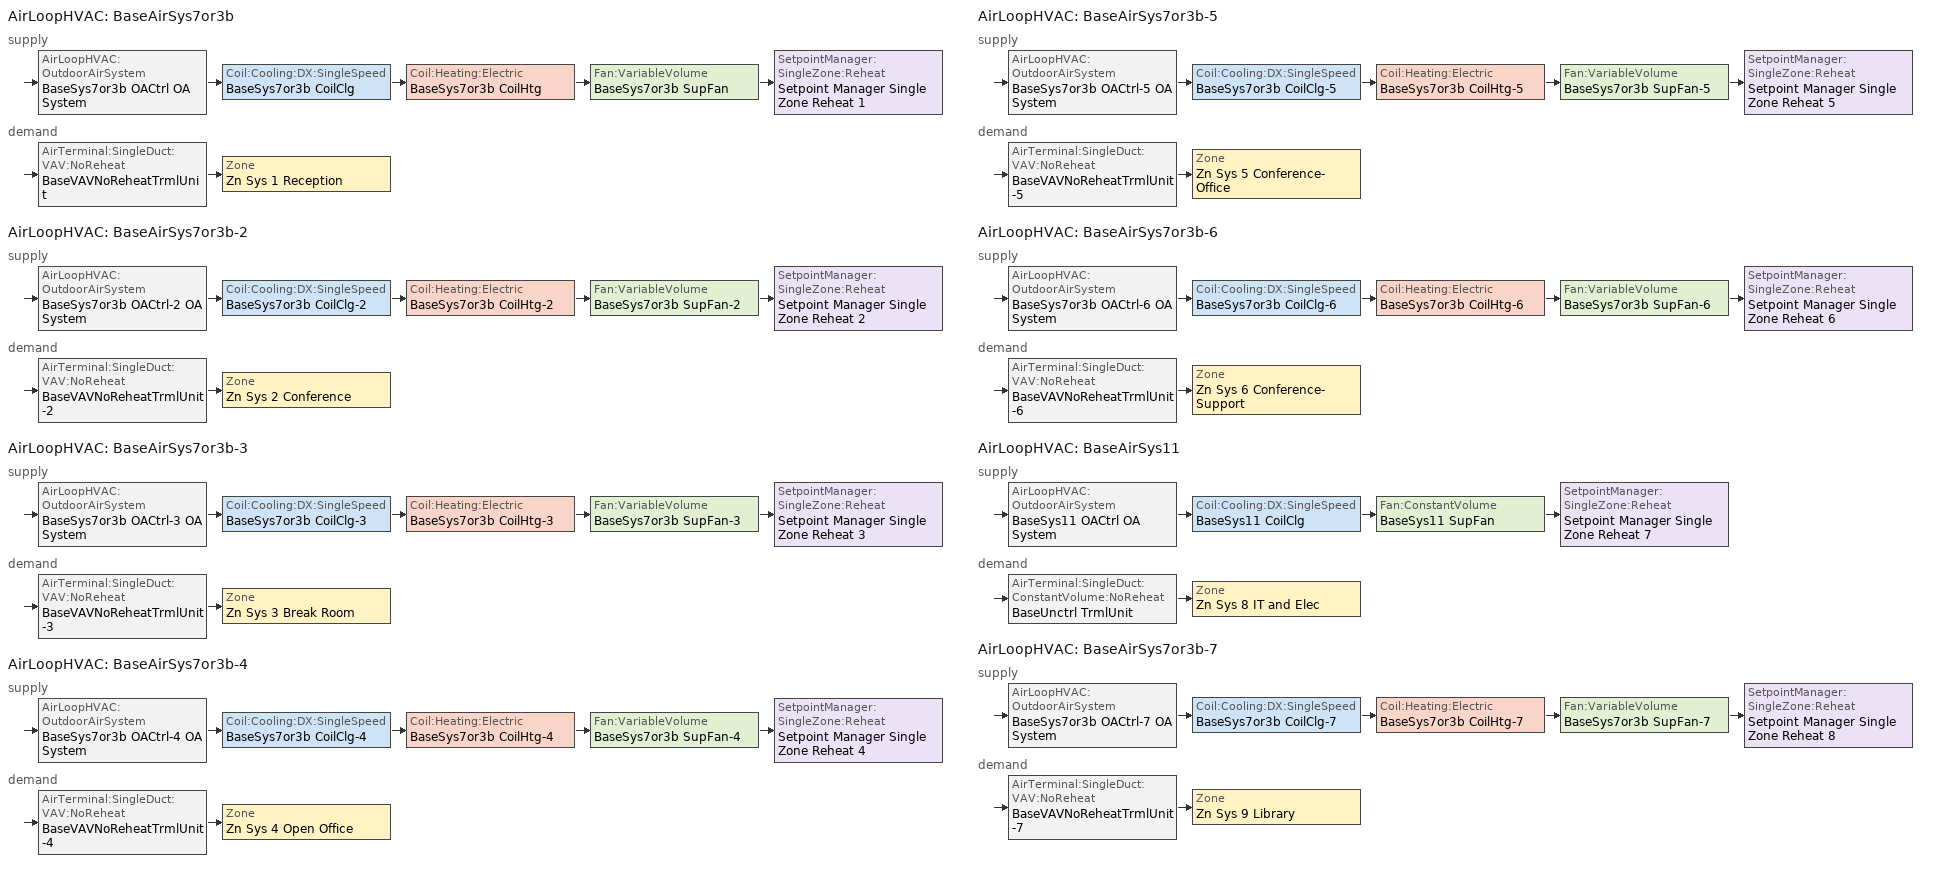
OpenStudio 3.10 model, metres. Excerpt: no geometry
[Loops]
AirLoopHVAC 'BaseAirSys7or3b'
 supply: AirLoopHVAC:OutdoorAirSystem 'BaseSys7or3b OACtrl OA System' > Coil:Cooling:DX:SingleSpeed 'BaseSys7or3b CoilClg' > Coil:Heating:Electric 'BaseSys7or3b CoilHtg' > Fan:VariableVolume 'BaseSys7or3b SupFan' > SetpointManager:SingleZone:Reheat 'Setpoint Manager Single Zone Reheat 1'
 demand: AirTerminal:SingleDuct:VAV:NoReheat 'BaseVAVNoReheatTrmlUnit' > Zone 'Zn Sys 1 Reception'
AirLoopHVAC 'BaseAirSys7or3b-2'
 supply: AirLoopHVAC:OutdoorAirSystem 'BaseSys7or3b OACtrl-2 OA System' > Coil:Cooling:DX:SingleSpeed 'BaseSys7or3b CoilClg-2' > Coil:Heating:Electric 'BaseSys7or3b CoilHtg-2' > Fan:VariableVolume 'BaseSys7or3b SupFan-2' > SetpointManager:SingleZone:Reheat 'Setpoint Manager Single Zone Reheat 2'
 demand: AirTerminal:SingleDuct:VAV:NoReheat 'BaseVAVNoReheatTrmlUnit-2' > Zone 'Zn Sys 2 Conference'
AirLoopHVAC 'BaseAirSys7or3b-3'
 supply: AirLoopHVAC:OutdoorAirSystem 'BaseSys7or3b OACtrl-3 OA System' > Coil:Cooling:DX:SingleSpeed 'BaseSys7or3b CoilClg-3' > Coil:Heating:Electric 'BaseSys7or3b CoilHtg-3' > Fan:VariableVolume 'BaseSys7or3b SupFan-3' > SetpointManager:SingleZone:Reheat 'Setpoint Manager Single Zone Reheat 3'
 demand: AirTerminal:SingleDuct:VAV:NoReheat 'BaseVAVNoReheatTrmlUnit-3' > Zone 'Zn Sys 3 Break Room'
AirLoopHVAC 'BaseAirSys7or3b-4'
 supply: AirLoopHVAC:OutdoorAirSystem 'BaseSys7or3b OACtrl-4 OA System' > Coil:Cooling:DX:SingleSpeed 'BaseSys7or3b CoilClg-4' > Coil:Heating:Electric 'BaseSys7or3b CoilHtg-4' > Fan:VariableVolume 'BaseSys7or3b SupFan-4' > SetpointManager:SingleZone:Reheat 'Setpoint Manager Single Zone Reheat 4'
 demand: AirTerminal:SingleDuct:VAV:NoReheat 'BaseVAVNoReheatTrmlUnit-4' > Zone 'Zn Sys 4 Open Office'
AirLoopHVAC 'BaseAirSys7or3b-5'
 supply: AirLoopHVAC:OutdoorAirSystem 'BaseSys7or3b OACtrl-5 OA System' > Coil:Cooling:DX:SingleSpeed 'BaseSys7or3b CoilClg-5' > Coil:Heating:Electric 'BaseSys7or3b CoilHtg-5' > Fan:VariableVolume 'BaseSys7or3b SupFan-5' > SetpointManager:SingleZone:Reheat 'Setpoint Manager Single Zone Reheat 5'
 demand: AirTerminal:SingleDuct:VAV:NoReheat 'BaseVAVNoReheatTrmlUnit-5' > Zone 'Zn Sys 5 Conference-Office'
AirLoopHVAC 'BaseAirSys7or3b-6'
 supply: AirLoopHVAC:OutdoorAirSystem 'BaseSys7or3b OACtrl-6 OA System' > Coil:Cooling:DX:SingleSpeed 'BaseSys7or3b CoilClg-6' > Coil:Heating:Electric 'BaseSys7or3b CoilHtg-6' > Fan:VariableVolume 'BaseSys7or3b SupFan-6' > SetpointManager:SingleZone:Reheat 'Setpoint Manager Single Zone Reheat 6'
 demand: AirTerminal:SingleDuct:VAV:NoReheat 'BaseVAVNoReheatTrmlUnit-6' > Zone 'Zn Sys 6 Conference-Support'
AirLoopHVAC 'BaseAirSys11'
 supply: AirLoopHVAC:OutdoorAirSystem 'BaseSys11 OACtrl OA System' > Coil:Cooling:DX:SingleSpeed 'BaseSys11 CoilClg' > Fan:ConstantVolume 'BaseSys11 SupFan' > SetpointManager:SingleZone:Reheat 'Setpoint Manager Single Zone Reheat 7'
 demand: AirTerminal:SingleDuct:ConstantVolume:NoReheat 'BaseUnctrl TrmlUnit' > Zone 'Zn Sys 8 IT and Elec'
AirLoopHVAC 'BaseAirSys7or3b-7'
 supply: AirLoopHVAC:OutdoorAirSystem 'BaseSys7or3b OACtrl-7 OA System' > Coil:Cooling:DX:SingleSpeed 'BaseSys7or3b CoilClg-7' > Coil:Heating:Electric 'BaseSys7or3b CoilHtg-7' > Fan:VariableVolume 'BaseSys7or3b SupFan-7' > SetpointManager:SingleZone:Reheat 'Setpoint Manager Single Zone Reheat 8'
 demand: AirTerminal:SingleDuct:VAV:NoReheat 'BaseVAVNoReheatTrmlUnit-7' > Zone 'Zn Sys 9 Library'
[SizingPeriod:DesignDay] Barometric Pressure {Pa}=100663; Wind Speed {m/s}=0.6; Wind Direction {deg}=260; Rain Indicator=No; Snow Indicator=No; Day of Month=21; Day Type=SummerDesignDay; Daylight Saving Time Indicator=No; Humidity Condition Type=Wetbulb; Dry-Bulb Temperature Range Modifier Type=DefaultMultipliers; Solar Model Indicator=ASHRAETau
Name | Maximum Dry-Bulb Temperature {C} | Daily Dry-Bulb Temperature Range {deltaC} | Month | Wetbulb or DewPoint at Maximum Dry-Bulb {C} | ASHRAE Clear Sky Optical Depth for Beam Irradiance | ASHRAE Clear Sky Optical Depth for Diffuse Irradiance
LOS ANGELES USC  September .4% Condns DB=>MCWB | 36.3 | 9.8 | 9 | 20.1 | 0.369 | 2.465
LOS ANGELES USC  October .4% Condns DB=>MCWB | 35.2 | 9.9 | 10 | 16.8 | 0.38 | 2.397
LOS ANGELES USC  November .4% Condns DB=>MCWB | 31.9 | 10.4 | 11 | 15.4 | 0.325 | 2.558
[Sizing:Zone] Zone Cooling Design Supply Air Temperature {C}=14; Zone Heating Design Supply Air Temperature {C}=40; Zone Cooling Design Supply Air Humidity Ratio {kg-H2O/kg-air}=0.0085; Zone Heating Design Supply Air Humidity Ratio {kg-H2O/kg-air}=0.008; Zone Heating Sizing Factor=1; Zone Cooling Sizing Factor=1; Cooling Design Air Flow Method=DesignDay; Cooling Minimum Air Flow per Zone Floor Area {m3/s-m2}=0; Cooling Minimum Air Flow {m3/s}=0; Cooling Minimum Air Flow Fraction=0; Heating Maximum Air Flow per Zone Floor Area {m3/s-m2}=0; Heating Maximum Air Flow {m3/s}=0; Account for Dedicated Outdoor Air System=No; Dedicated Outdoor Air System Control Strategy=NeutralSupplyAir; Dedicated Outdoor Air Low Setpoint Temperature for Design {C}=autosize; Dedicated Outdoor Air High Setpoint Temperature for Design {C}=autosize; Zone Load Sizing Method=Sensible Load Only No Latent Load; Zone Latent Cooling Design Supply Air Humidity Ratio Input Method=HumidityRatioDifference; Zone Cooling Design Supply Air Humidity Ratio Difference {kgWater/kgDryAir}=0.005; Zone Latent Heating Design Supply Air Humidity Ratio Input Method=HumidityRatioDifference; Zone Humidification Design Supply Air Humidity Ratio Difference {kgWater/kgDryAir}=0.005; Sizing Option=Coincident
Name | Zone Cooling Design Supply Air Temperature Input Method | Zone Cooling Design Supply Air Temperature Difference {deltaC} | Zone Heating Design Supply Air Temperature Input Method | Zone Heating Design Supply Air Temperature Difference {deltaC} | Heating Design Air Flow Method | Heating Maximum Air Flow Fraction
Zn Sys 1 Reception; Zn Sys 2 Conference; Zn Sys 3 Break Room; Zn Sys 4 Open Office; Zn Sys 5 Conference-Office; Zn Sys 6 Conference-Support; Zn Sys 9 Library | TemperatureDifference | 11.1111 | TemperatureDifference | 13.8889 | DesignDayWithLimit | 0.5
Zn Sys 7 Restrooms; Zn Sys 10 Elec | SupplyAirTemperature | 11.11 | SupplyAirTemperature | 11.11 | DesignDay | 0
Zn Sys 8 IT and Elec | TemperatureDifference | 5.55556 | TemperatureDifference | 19.4444 | DesignDay | 0
[Zone equipment]
Zn Sys 1 Reception: Zn Sys 1 Reception BaseExhFan, BaseVAVNoReheatTrmlUnit
Zn Sys 2 Conference: Zn Sys 2 Conference BaseExhFan, BaseVAVNoReheatTrmlUnit-2
Zn Sys 3 Break Room: Zn Sys 3 Break Room BaseExhFan, BaseVAVNoReheatTrmlUnit-3
Zn Sys 4 Open Office: Zn Sys 4 Open Office BaseExhFan, BaseVAVNoReheatTrmlUnit-4
Zn Sys 5 Conference-Office: Zn Sys 5 Conference-Office BaseExhFan, BaseVAVNoReheatTrmlUnit-5
Zn Sys 6 Conference-Support: Zn Sys 6 Conference-Support BaseExhFan, BaseVAVNoReheatTrmlUnit-6
Zn Sys 7 Restrooms: Zn Sys 7 Restrooms BaseExhFan
Zn Sys 8 IT and Elec: BaseUnctrl TrmlUnit
Zn Sys 9 Library: Zn Sys 9 Library BaseExhFan, BaseVAVNoReheatTrmlUnit-7
[AirLoopHVAC] Design Supply Air Flow Rate {m3/s}=autosize; Design Return Air Flow Fraction of Supply Air Flow=1
Name | Availability Schedule
BaseAirSys7or3b; BaseAirSys7or3b-2; BaseAirSys7or3b-3; BaseAirSys7or3b-4; BaseAirSys7or3b-5; BaseAirSys7or3b-6; BaseAirSys7or3b-7 | OfficeHVACAvail
BaseAirSys11 | DataHVACAvail
[Sizing:System] Preheat Design Temperature {C}=5.68434e-14; Preheat Design Humidity Ratio {kg-H2O/kg-Air}=0; Precool Design Temperature {C}=5.68434e-14; Precool Design Humidity Ratio {kg-H2O/kg-Air}=0; Central Heating Design Supply Air Temperature {C}=35; Sizing Option=NonCoincident; 100% Outdoor Air in Cooling=No; 100% Outdoor Air in Heating=No; Central Cooling Design Supply Air Humidity Ratio {kg-H2O/kg-Air}=0.0085; Central Heating Design Supply Air Humidity Ratio {kg-H2O/kg-Air}=0.008; Zone Maximum Outdoor Air Fraction=1; Cooling Supply Air Flow Rate Per Floor Area {m3/s-m2}=0.00996765; Cooling Fraction of Autosized Cooling Supply Air Flow Rate=1; Cooling Supply Air Flow Rate Per Unit Cooling Capacity {m3/s-W}=3.94755e-05; Heating Supply Air Flow Rate Per Floor Area {m3/s-m2}=0.00996765; Heating Fraction of Autosized Heating Supply Air Flow Rate=1; Heating Fraction of Autosized Cooling Supply Air Flow Rate=1; Heating Supply Air Flow Rate Per Unit Heating Capacity {m3/s-W}=3.15882e-05; Cooling Design Capacity Method=CoolingDesignCapacity; Cooling Design Capacity {W}=autosize; Cooling Design Capacity Per Floor Area {W/m2}=234.7; Fraction of Autosized Cooling Design Capacity=1; Heating Design Capacity Method=HeatingDesignCapacity; Heating Design Capacity {W}=autosize; Heating Design Capacity Per Floor Area {W/m2}=157; Fraction of Autosized Heating Design Capacity=1; Central Cooling Capacity Control Method=OnOff; Occupant Diversity=autosize
Name | Central Heating Maximum System Air Flow Ratio | Central Cooling Design Supply Air Temperature {C}
BaseAirSys7or3b; BaseAirSys7or3b-2; BaseAirSys7or3b-3; BaseAirSys7or3b-4; BaseAirSys7or3b-5; BaseAirSys7or3b-6; BaseAirSys7or3b-7 | 0.5 | 12.7778
BaseAirSys11 | 1 | 18.3333
[AvailabilityManager:NightCycle] Applicability Schedule=Always On Discrete; Control Type=CycleOnControlZone; Thermostat Tolerance {deltaC}=1.11111; Cycling Run Time Control Type=ThermostatWithMinimumRunTime; Cycling Run Time {s}=900
Availability Manager Night Cycle 1; Availability Manager Night Cycle 2; Availability Manager Night Cycle 3; Availability Manager Night Cycle 4; Availability Manager Night Cycle 5; Availability Manager Night Cycle 6; Availability Manager Night Cycle 7; Availability Manager Night Cycle 8
[Fan:VariableVolume] Availability Schedule=Always On Discrete; Fan Total Efficiency=1; Pressure Rise {Pa}=0; Maximum Flow Rate {m3/s}=Autosize; Fan Power Minimum Flow Rate Input Method=FixedFlowRate; Fan Power Minimum Flow Fraction=0; Fan Power Minimum Air Flow Rate {m3/s}=0; Motor Efficiency=1; Motor In Airstream Fraction=1; Fan Power Coefficient 1=0.027828; Fan Power Coefficient 2=0.026583; Fan Power Coefficient 3=-0.087069; Fan Power Coefficient 4=1.03092; Fan Power Coefficient 5=0
BaseSys7or3b SupFan; BaseSys7or3b SupFan-2; BaseSys7or3b SupFan-3; BaseSys7or3b SupFan-4; BaseSys7or3b SupFan-5; BaseSys7or3b SupFan-6; BaseSys7or3b SupFan-7
[Coil:Heating:Electric] Availability Schedule=Always On Discrete
BaseSys7or3b CoilHtg; BaseSys7or3b CoilHtg-2; BaseSys7or3b CoilHtg-3; BaseSys7or3b CoilHtg-4; BaseSys7or3b CoilHtg-5; BaseSys7or3b CoilHtg-6; BaseSys7or3b CoilHtg-7
[Coil:Cooling:DX:SingleSpeed] Availability Schedule=Always On Discrete; Rated Total Cooling Capacity {W}=autosize; Rated Sensible Heat Ratio=autosize; Rated COP {W/W}=3; Rated Air Flow Rate {m3/s}=autosize; Rated Evaporator Fan Power Per Volume Flow Rate 2017 {W/(m3/s)}=773.3; Rated Evaporator Fan Power Per Volume Flow Rate 2023 {W/(m3/s)}=934.4; Total Cooling Capacity Function of Temperature Curve=CoilClgDXQRatio_fTwbToadbSI; Total Cooling Capacity Function of Flow Fraction Curve=CoilClgDXSnglQRatio_fCFMRatio; Energy Input Ratio Function of Temperature Curve=CoilClgDXEIRRatio_fTwbToadbSI; Energy Input Ratio Function of Flow Fraction Curve=CoilClgDXSnglEIRRatio_fCFMRatio; Part Load Fraction Correlation Curve=CoilClgDXEIRRatio_fQFrac; Minimum Outdoor Dry-Bulb Temperature for Compressor Operation {C}=-25; Nominal Time for Condensate Removal to Begin {s}=0; Ratio of Initial Moisture Evaporation Rate and Steady State Latent Capacity=0; Maximum Cycling Rate {cycles/hr}=0; Latent Capacity Time Constant {s}=0; Condenser Type=AirCooled; Evaporative Condenser Effectiveness=0.9; Evaporative Condenser Air Flow Rate {m3/s}=autosize; Evaporative Condenser Pump Rated Power Consumption {W}=autosize; Crankcase Heater Capacity {W}=0; Maximum Outdoor Dry-Bulb Temperature for Crankcase Heater Operation {C}=10; Basin Heater Capacity {W/K}=0; Basin Heater Setpoint Temperature {C}=2
BaseSys7or3b CoilClg; BaseSys7or3b CoilClg-2; BaseSys7or3b CoilClg-3; BaseSys7or3b CoilClg-4; BaseSys7or3b CoilClg-5; BaseSys7or3b CoilClg-6; BaseSys11 CoilClg; BaseSys7or3b CoilClg-7
[Controller:OutdoorAir] Minimum Outdoor Air Flow Rate {m3/s}=0; Maximum Outdoor Air Flow Rate {m3/s}=Autosize; Economizer Control Type=NoEconomizer; Economizer Control Action Type=ModulateFlow; Economizer Maximum Limit Enthalpy {J/kg}=64000; Lockout Type=NoLockout; Minimum Limit Type=FixedMinimum; High Humidity Control=No; High Humidity Outdoor Air Flow Ratio=1; Control High Indoor Humidity Based on Outdoor Humidity Ratio=Yes; Economizer Operation Staging=InterlockedWithMechanicalCooling
Name | Minimum Outdoor Air Schedule | Controller Mechanical Ventilation | Heat Recovery Bypass Control Type
BaseSys7or3b OACtrl | BaseSys7or3b OACtrl Schedule | BaseSys7or3b OACtrl Mech Vent Controller | BypassWhenOAFlowGreaterThanMinimum
BaseSys7or3b OACtrl-2 | BaseSys7or3b OACtrl-2 Schedule | BaseSys7or3b OACtrl-2 Mech Vent Controller | BypassWhenOAFlowGreaterThanMinimum
BaseSys7or3b OACtrl-3 | BaseSys7or3b OACtrl-3 Schedule | BaseSys7or3b OACtrl-3 Mech Vent Controller | BypassWhenOAFlowGreaterThanMinimum
BaseSys7or3b OACtrl-4 | BaseSys7or3b OACtrl-4 Schedule | BaseSys7or3b OACtrl-4 Mech Vent Controller | BypassWhenOAFlowGreaterThanMinimum
BaseSys7or3b OACtrl-5 | BaseSys7or3b OACtrl-5 Schedule | BaseSys7or3b OACtrl-5 Mech Vent Controller | BypassWhenOAFlowGreaterThanMinimum
BaseSys7or3b OACtrl-6 | BaseSys7or3b OACtrl-6 Schedule | BaseSys7or3b OACtrl-6 Mech Vent Controller | BypassWhenOAFlowGreaterThanMinimum
BaseSys11 OACtrl | BaseSys11 OACtrl Schedule | BaseSys11 OACtrl Mech Vent Controller | BypassWhenWithinEconomizerLimits
BaseSys7or3b OACtrl-7 | BaseSys7or3b OACtrl-7 Schedule | BaseSys7or3b OACtrl-7 Mech Vent Controller | BypassWhenOAFlowGreaterThanMinimum
[Controller:MechanicalVentilation] Availability Schedule=Always On Discrete
BaseSys7or3b OACtrl Mech Vent Controller; BaseSys7or3b OACtrl-2 Mech Vent Controller; BaseSys7or3b OACtrl-3 Mech Vent Controller; BaseSys7or3b OACtrl-4 Mech Vent Controller; BaseSys7or3b OACtrl-5 Mech Vent Controller; BaseSys7or3b OACtrl-6 Mech Vent Controller; BaseSys11 OACtrl Mech Vent Controller; BaseSys7or3b OACtrl-7 Mech Vent Controller
[AirLoopHVAC:OutdoorAirSystem]
Name | Controller
BaseSys7or3b OACtrl OA System | BaseSys7or3b OACtrl
BaseSys7or3b OACtrl-2 OA System | BaseSys7or3b OACtrl-2
BaseSys7or3b OACtrl-3 OA System | BaseSys7or3b OACtrl-3
BaseSys7or3b OACtrl-4 OA System | BaseSys7or3b OACtrl-4
BaseSys7or3b OACtrl-5 OA System | BaseSys7or3b OACtrl-5
BaseSys7or3b OACtrl-6 OA System | BaseSys7or3b OACtrl-6
BaseSys11 OACtrl OA System | BaseSys11 OACtrl
BaseSys7or3b OACtrl-7 OA System | BaseSys7or3b OACtrl-7
[SetpointManager:SingleZone:Reheat]
Name | Minimum Supply Air Temperature {C} | Maximum Supply Air Temperature {C} | Control Zone | Setpoint Node or NodeList
Setpoint Manager Single Zone Reheat 1 | 12.7778 | 35 | Zn Sys 1 Reception | BaseSys7or3b SupFan Outlet Node
Setpoint Manager Single Zone Reheat 2 | 12.7778 | 35 | Zn Sys 2 Conference | BaseSys7or3b SupFan-2 Outlet Node
Setpoint Manager Single Zone Reheat 3 | 12.7778 | 35 | Zn Sys 3 Break Room | BaseSys7or3b SupFan-3 Outlet Node
Setpoint Manager Single Zone Reheat 4 | 12.7778 | 35 | Zn Sys 4 Open Office | BaseSys7or3b SupFan-4 Outlet Node
Setpoint Manager Single Zone Reheat 5 | 12.7778 | 35 | Zn Sys 5 Conference-Office | BaseSys7or3b SupFan-5 Outlet Node
Setpoint Manager Single Zone Reheat 6 | 12.7778 | 35 | Zn Sys 6 Conference-Support | BaseSys7or3b SupFan-6 Outlet Node
Setpoint Manager Single Zone Reheat 7 | -99 | 99 | Zn Sys 8 IT and Elec | BaseSys11 SupFan Outlet Node
Setpoint Manager Single Zone Reheat 8 | 12.7778 | 35 | Zn Sys 9 Library | BaseSys7or3b SupFan-7 Outlet Node
[Fan:ConstantVolume]
BaseSys11 SupFan: Availability Schedule=Always On Discrete; Fan Total Efficiency=1; Pressure Rise {Pa}=0; Maximum Flow Rate {m3/s}=AutoSize; Motor Efficiency=1; Motor In Airstream Fraction=1
[Fan:ZoneExhaust] Availability Schedule=OfficeHVACAvail; Pressure Rise {Pa}=0; System Availability Manager Coupling Mode=Decoupled; Balanced Exhaust Fraction Schedule=On
Name | Fan Total Efficiency | Maximum Flow Rate {m3/s}
Zn Sys 1 Reception BaseExhFan | 0.6 | 0.156637
Zn Sys 2 Conference BaseExhFan | 0.6 | 0.198749
Zn Sys 3 Break Room BaseExhFan | 0.6 | 0.280559
Zn Sys 4 Open Office BaseExhFan | 0.6 | 0.440692
Zn Sys 5 Conference-Office BaseExhFan | 0.6 | 0.0574436
Zn Sys 6 Conference-Support BaseExhFan | 0.6 | 0.319381
Zn Sys 7 Restrooms BaseExhFan | 0.55575 | 0.117987
Zn Sys 9 Library BaseExhFan | 0.6 | 0.129452
[AirTerminal:SingleDuct:VAV:NoReheat] Availability Schedule=Always On Discrete; Maximum Air Flow Rate {m3/s}=autosize; Zone Minimum Air Flow Input Method=FixedFlowRate; Constant Minimum Air Flow Fraction=0.3; Control For Outdoor Air=No
Name | Fixed Minimum Air Flow Rate {m3/s}
BaseVAVNoReheatTrmlUnit | 0.15573
BaseVAVNoReheatTrmlUnit-2 | 0.197599
BaseVAVNoReheatTrmlUnit-3 | 0.278935
BaseVAVNoReheatTrmlUnit-4 | 0.438141
BaseVAVNoReheatTrmlUnit-5 | 0.0571108
BaseVAVNoReheatTrmlUnit-6 | 0.317532
BaseVAVNoReheatTrmlUnit-7 | 0.128703
[AirTerminal:SingleDuct:ConstantVolume:NoReheat]
BaseUnctrl TrmlUnit: Availability Schedule=Always On Discrete; Maximum Air Flow Rate {m3/s}=AutoSize
[Curve:Biquadratic] Minimum Value of x=13.89; Maximum Value of x=25; Minimum Value of y=23.89; Maximum Value of y=46.11
Name | Coefficient1 Constant | Coefficient2 x | Coefficient3 x**2 | Coefficient4 y | Coefficient5 y**2 | Coefficient6 x*y
CoilClgDXQRatio_fTwbToadbSI | 0.86779 | 0.014245 | 0.000554 | -0.007569 | 3.2e-05 | -0.000191
CoilClgDXEIRRatio_fTwbToadbSI | 0.116709 | 0.028458 | -0.000411 | 0.021422 | 0.000162 | -0.00068
[Curve:Cubic]
CoilClgDXEIRRatio_fQFrac: Coefficient1 Constant=0; Coefficient2 x=5.1091; Coefficient3 x**2=-8.5515; Coefficient4 x**3=4.4744; Minimum Value of x=0.7; Maximum Value of x=1; Minimum Curve Output=0.92; Maximum Curve Output=1
[Curve:Quadratic] Minimum Value of x=0; Maximum Value of x=100
Name | Coefficient1 Constant | Coefficient2 x | Coefficient3 x**2 | Minimum Curve Output
CoilClgDXSnglQRatio_fCFMRatio | 0.8 | 0.2 | 0 | 0.8
CoilClgDXSnglEIRRatio_fCFMRatio | 1.156 | -0.1816 | 0.0256
[Schedule:Day]
OnDay; AllOnHVACAvailDay; DataHVACAvailSun; DataHVACAvailWD; DataHVACAvailSat; BaseSys7or3b OACtrl Schedule Week 1 Summer; BaseSys7or3b OACtrl Schedule Week 1 Winter; BaseSys7or3b OACtrl-2 Schedule Week 1 Summer; BaseSys7or3b OACtrl-2 Schedule Week 1 Winter; BaseSys7or3b OACtrl-3 Schedule Week 1 Summer; BaseSys7or3b OACtrl-3 Schedule Week 1 Winter; BaseSys7or3b OACtrl-4 Schedule Week 1 Summer; BaseSys7or3b OACtrl-4 Schedule Week 1 Winter; BaseSys7or3b OACtrl-5 Schedule Week 1 Summer; BaseSys7or3b OACtrl-5 Schedule Week 1 Winter; BaseSys7or3b OACtrl-6 Schedule Week 1 Summer; BaseSys7or3b OACtrl-6 Schedule Week 1 Winter; BaseSys11 OACtrl Schedule Week 1 Sunday; BaseSys11 OACtrl Schedule Week 1 Monday; BaseSys11 OACtrl Schedule Week 1 Tuesday; BaseSys11 OACtrl Schedule Week 1 Wednesday; BaseSys11 OACtrl Schedule Week 1 Thursday; BaseSys11 OACtrl Schedule Week 1 Friday; BaseSys11 OACtrl Schedule Week 1 Saturday; BaseSys11 OACtrl Schedule Week 1 Holiday; BaseSys11 OACtrl Schedule Week 1 Summer; BaseSys11 OACtrl Schedule Week 1 Winter; BaseSys11 OACtrl Schedule Week 1 Custom 1; BaseSys11 OACtrl Schedule Week 1 Custom 2; BaseSys7or3b OACtrl-7 Schedule Week 1 Summer; BaseSys7or3b OACtrl-7 Schedule Week 1 Winter: 1, 0, 1, 2, 0, 1, 3, 0, 1, 4, 0, 1, 5, 0, 1, 6, 0, 1, 7, 0, 1, 8, 0, 1, 9, 0, 1, 10, 0, 1, 11, 0, 1, 12, 0, 1, 13, 0, 1, 14, 0, 1, 15, 0, 1, 16, 0, 1, 17, 0, 1, 18, 0, 1, 19, 0, 1, 20, 0, 1, 21, 0, 1, 22, 0, 1, 23, 0, 1, 24, 0, 1
OfficeHVACAvailSun; BaseSys7or3b OACtrl Schedule Week 1 Sunday; BaseSys7or3b OACtrl Schedule Week 1 Holiday; BaseSys7or3b OACtrl Schedule Week 1 Custom 1; BaseSys7or3b OACtrl Schedule Week 1 Custom 2; BaseSys7or3b OACtrl-2 Schedule Week 1 Sunday; BaseSys7or3b OACtrl-2 Schedule Week 1 Holiday; BaseSys7or3b OACtrl-2 Schedule Week 1 Custom 1; BaseSys7or3b OACtrl-2 Schedule Week 1 Custom 2; BaseSys7or3b OACtrl-3 Schedule Week 1 Sunday; BaseSys7or3b OACtrl-3 Schedule Week 1 Holiday; BaseSys7or3b OACtrl-3 Schedule Week 1 Custom 1; BaseSys7or3b OACtrl-3 Schedule Week 1 Custom 2; BaseSys7or3b OACtrl-4 Schedule Week 1 Sunday; BaseSys7or3b OACtrl-4 Schedule Week 1 Holiday; BaseSys7or3b OACtrl-4 Schedule Week 1 Custom 1; BaseSys7or3b OACtrl-4 Schedule Week 1 Custom 2; BaseSys7or3b OACtrl-5 Schedule Week 1 Sunday; BaseSys7or3b OACtrl-5 Schedule Week 1 Holiday; BaseSys7or3b OACtrl-5 Schedule Week 1 Custom 1; BaseSys7or3b OACtrl-5 Schedule Week 1 Custom 2; BaseSys7or3b OACtrl-6 Schedule Week 1 Sunday; BaseSys7or3b OACtrl-6 Schedule Week 1 Holiday; BaseSys7or3b OACtrl-6 Schedule Week 1 Custom 1; BaseSys7or3b OACtrl-6 Schedule Week 1 Custom 2; BaseSys7or3b OACtrl-7 Schedule Week 1 Sunday; BaseSys7or3b OACtrl-7 Schedule Week 1 Holiday; BaseSys7or3b OACtrl-7 Schedule Week 1 Custom 1; BaseSys7or3b OACtrl-7 Schedule Week 1 Custom 2: 1, 0, 0, 2, 0, 0, 3, 0, 0, 4, 0, 0, 5, 0, 0, 6, 0, 0, 7, 0, 0, 8, 0, 0, 9, 0, 0, 10, 0, 0, 11, 0, 0, 12, 0, 0, 13, 0, 0, 14, 0, 0, 15, 0, 0, 16, 0, 0, 17, 0, 0, 18, 0, 0, 19, 0, 0, 20, 0, 0, 21, 0, 0, 22, 0, 0, 23, 0, 0, 24, 0, 0
OfficeHVACAvailWD; BaseSys7or3b OACtrl Schedule Week 1 Monday; BaseSys7or3b OACtrl Schedule Week 1 Tuesday; BaseSys7or3b OACtrl Schedule Week 1 Wednesday; BaseSys7or3b OACtrl Schedule Week 1 Thursday; BaseSys7or3b OACtrl Schedule Week 1 Friday; BaseSys7or3b OACtrl-2 Schedule Week 1 Monday; BaseSys7or3b OACtrl-2 Schedule Week 1 Tuesday; BaseSys7or3b OACtrl-2 Schedule Week 1 Wednesday; BaseSys7or3b OACtrl-2 Schedule Week 1 Thursday; BaseSys7or3b OACtrl-2 Schedule Week 1 Friday; BaseSys7or3b OACtrl-3 Schedule Week 1 Monday; BaseSys7or3b OACtrl-3 Schedule Week 1 Tuesday; BaseSys7or3b OACtrl-3 Schedule Week 1 Wednesday; BaseSys7or3b OACtrl-3 Schedule Week 1 Thursday; BaseSys7or3b OACtrl-3 Schedule Week 1 Friday; BaseSys7or3b OACtrl-4 Schedule Week 1 Monday; BaseSys7or3b OACtrl-4 Schedule Week 1 Tuesday; BaseSys7or3b OACtrl-4 Schedule Week 1 Wednesday; BaseSys7or3b OACtrl-4 Schedule Week 1 Thursday; BaseSys7or3b OACtrl-4 Schedule Week 1 Friday; BaseSys7or3b OACtrl-5 Schedule Week 1 Monday; BaseSys7or3b OACtrl-5 Schedule Week 1 Tuesday; BaseSys7or3b OACtrl-5 Schedule Week 1 Wednesday; BaseSys7or3b OACtrl-5 Schedule Week 1 Thursday; BaseSys7or3b OACtrl-5 Schedule Week 1 Friday; BaseSys7or3b OACtrl-6 Schedule Week 1 Monday; BaseSys7or3b OACtrl-6 Schedule Week 1 Tuesday; BaseSys7or3b OACtrl-6 Schedule Week 1 Wednesday; BaseSys7or3b OACtrl-6 Schedule Week 1 Thursday; BaseSys7or3b OACtrl-6 Schedule Week 1 Friday; BaseSys7or3b OACtrl-7 Schedule Week 1 Monday; BaseSys7or3b OACtrl-7 Schedule Week 1 Tuesday; BaseSys7or3b OACtrl-7 Schedule Week 1 Wednesday; BaseSys7or3b OACtrl-7 Schedule Week 1 Thursday; BaseSys7or3b OACtrl-7 Schedule Week 1 Friday: 1, 0, 0, 2, 0, 0, 3, 0, 0, 4, 0, 0, 5, 0, 0, 6, 0, 1, 7, 0, 1, 8, 0, 1, 9, 0, 1, 10, 0, 1, 11, 0, 1, 12, 0, 1, 13, 0, 1, 14, 0, 1, 15, 0, 1, 16, 0, 1, 17, 0, 1, 18, 0, 1, 19, 0, 1, 20, 0, 1, 21, 0, 1, 22, 0, 1, 23, 0, 1, 24, 0, 1
OfficeHVACAvailSat; BaseSys7or3b OACtrl Schedule Week 1 Saturday; BaseSys7or3b OACtrl-2 Schedule Week 1 Saturday; BaseSys7or3b OACtrl-3 Schedule Week 1 Saturday; BaseSys7or3b OACtrl-4 Schedule Week 1 Saturday; BaseSys7or3b OACtrl-5 Schedule Week 1 Saturday; BaseSys7or3b OACtrl-6 Schedule Week 1 Saturday; BaseSys7or3b OACtrl-7 Schedule Week 1 Saturday: 1, 0, 0, 2, 0, 0, 3, 0, 0, 4, 0, 0, 5, 0, 0, 6, 0, 1, 7, 0, 1, 8, 0, 1, 9, 0, 1, 10, 0, 1, 11, 0, 1, 12, 0, 1, 13, 0, 1, 14, 0, 1, 15, 0, 1, 16, 0, 1, 17, 0, 1, 18, 0, 1, 19, 0, 1, 20, 0, 0, 21, 0, 0, 22, 0, 0, 23, 0, 0, 24, 0, 0
[Schedule:Week]
OnWk: OnDay, OnDay, OnDay, OnDay, OnDay, OnDay, OnDay, OnDay, OnDay, OnDay, OnDay, OnDay
OfficeHVACAvailWk: OfficeHVACAvailSun, OfficeHVACAvailWD, OfficeHVACAvailWD, OfficeHVACAvailWD, OfficeHVACAvailWD, OfficeHVACAvailWD, OfficeHVACAvailSat, OfficeHVACAvailSun, AllOnHVACAvailDay, AllOnHVACAvailDay, OfficeHVACAvailSun, OfficeHVACAvailSun
DataHVACAvailWk: DataHVACAvailSun, DataHVACAvailWD, DataHVACAvailWD, DataHVACAvailWD, DataHVACAvailWD, DataHVACAvailWD, DataHVACAvailSat, DataHVACAvailSun, AllOnHVACAvailDay, AllOnHVACAvailDay, DataHVACAvailSun, DataHVACAvailSun
BaseSys7or3b OACtrl Schedule Week 1: BaseSys7or3b OACtrl Schedule Week 1 Sunday, BaseSys7or3b OACtrl Schedule Week 1 Monday, BaseSys7or3b OACtrl Schedule Week 1 Tuesday, BaseSys7or3b OACtrl Schedule Week 1 Wednesday, BaseSys7or3b OACtrl Schedule Week 1 Thursday, BaseSys7or3b OACtrl Schedule Week 1 Friday, BaseSys7or3b OACtrl Schedule Week 1 Saturday, BaseSys7or3b OACtrl Schedule Week 1 Holiday, BaseSys7or3b OACtrl Schedule Week 1 Summer, BaseSys7or3b OACtrl Schedule Week 1 Winter, BaseSys7or3b OACtrl Schedule Week 1 Custom 1, BaseSys7or3b OACtrl Schedule Week 1 Custom 2
BaseSys7or3b OACtrl-2 Schedule Week 1: BaseSys7or3b OACtrl-2 Schedule Week 1 Sunday, BaseSys7or3b OACtrl-2 Schedule Week 1 Monday, BaseSys7or3b OACtrl-2 Schedule Week 1 Tuesday, BaseSys7or3b OACtrl-2 Schedule Week 1 Wednesday, BaseSys7or3b OACtrl-2 Schedule Week 1 Thursday, BaseSys7or3b OACtrl-2 Schedule Week 1 Friday, BaseSys7or3b OACtrl-2 Schedule Week 1 Saturday, BaseSys7or3b OACtrl-2 Schedule Week 1 Holiday, BaseSys7or3b OACtrl-2 Schedule Week 1 Summer, BaseSys7or3b OACtrl-2 Schedule Week 1 Winter, BaseSys7or3b OACtrl-2 Schedule Week 1 Custom 1, BaseSys7or3b OACtrl-2 Schedule Week 1 Custom 2
BaseSys7or3b OACtrl-3 Schedule Week 1: BaseSys7or3b OACtrl-3 Schedule Week 1 Sunday, BaseSys7or3b OACtrl-3 Schedule Week 1 Monday, BaseSys7or3b OACtrl-3 Schedule Week 1 Tuesday, BaseSys7or3b OACtrl-3 Schedule Week 1 Wednesday, BaseSys7or3b OACtrl-3 Schedule Week 1 Thursday, BaseSys7or3b OACtrl-3 Schedule Week 1 Friday, BaseSys7or3b OACtrl-3 Schedule Week 1 Saturday, BaseSys7or3b OACtrl-3 Schedule Week 1 Holiday, BaseSys7or3b OACtrl-3 Schedule Week 1 Summer, BaseSys7or3b OACtrl-3 Schedule Week 1 Winter, BaseSys7or3b OACtrl-3 Schedule Week 1 Custom 1, BaseSys7or3b OACtrl-3 Schedule Week 1 Custom 2
BaseSys7or3b OACtrl-4 Schedule Week 1: BaseSys7or3b OACtrl-4 Schedule Week 1 Sunday, BaseSys7or3b OACtrl-4 Schedule Week 1 Monday, BaseSys7or3b OACtrl-4 Schedule Week 1 Tuesday, BaseSys7or3b OACtrl-4 Schedule Week 1 Wednesday, BaseSys7or3b OACtrl-4 Schedule Week 1 Thursday, BaseSys7or3b OACtrl-4 Schedule Week 1 Friday, BaseSys7or3b OACtrl-4 Schedule Week 1 Saturday, BaseSys7or3b OACtrl-4 Schedule Week 1 Holiday, BaseSys7or3b OACtrl-4 Schedule Week 1 Summer, BaseSys7or3b OACtrl-4 Schedule Week 1 Winter, BaseSys7or3b OACtrl-4 Schedule Week 1 Custom 1, BaseSys7or3b OACtrl-4 Schedule Week 1 Custom 2
BaseSys7or3b OACtrl-5 Schedule Week 1: BaseSys7or3b OACtrl-5 Schedule Week 1 Sunday, BaseSys7or3b OACtrl-5 Schedule Week 1 Monday, BaseSys7or3b OACtrl-5 Schedule Week 1 Tuesday, BaseSys7or3b OACtrl-5 Schedule Week 1 Wednesday, BaseSys7or3b OACtrl-5 Schedule Week 1 Thursday, BaseSys7or3b OACtrl-5 Schedule Week 1 Friday, BaseSys7or3b OACtrl-5 Schedule Week 1 Saturday, BaseSys7or3b OACtrl-5 Schedule Week 1 Holiday, BaseSys7or3b OACtrl-5 Schedule Week 1 Summer, BaseSys7or3b OACtrl-5 Schedule Week 1 Winter, BaseSys7or3b OACtrl-5 Schedule Week 1 Custom 1, BaseSys7or3b OACtrl-5 Schedule Week 1 Custom 2
BaseSys7or3b OACtrl-6 Schedule Week 1: BaseSys7or3b OACtrl-6 Schedule Week 1 Sunday, BaseSys7or3b OACtrl-6 Schedule Week 1 Monday, BaseSys7or3b OACtrl-6 Schedule Week 1 Tuesday, BaseSys7or3b OACtrl-6 Schedule Week 1 Wednesday, BaseSys7or3b OACtrl-6 Schedule Week 1 Thursday, BaseSys7or3b OACtrl-6 Schedule Week 1 Friday, BaseSys7or3b OACtrl-6 Schedule Week 1 Saturday, BaseSys7or3b OACtrl-6 Schedule Week 1 Holiday, BaseSys7or3b OACtrl-6 Schedule Week 1 Summer, BaseSys7or3b OACtrl-6 Schedule Week 1 Winter, BaseSys7or3b OACtrl-6 Schedule Week 1 Custom 1, BaseSys7or3b OACtrl-6 Schedule Week 1 Custom 2
BaseSys11 OACtrl Schedule Week 1: BaseSys11 OACtrl Schedule Week 1 Sunday, BaseSys11 OACtrl Schedule Week 1 Monday, BaseSys11 OACtrl Schedule Week 1 Tuesday, BaseSys11 OACtrl Schedule Week 1 Wednesday, BaseSys11 OACtrl Schedule Week 1 Thursday, BaseSys11 OACtrl Schedule Week 1 Friday, BaseSys11 OACtrl Schedule Week 1 Saturday, BaseSys11 OACtrl Schedule Week 1 Holiday, BaseSys11 OACtrl Schedule Week 1 Summer, BaseSys11 OACtrl Schedule Week 1 Winter, BaseSys11 OACtrl Schedule Week 1 Custom 1, BaseSys11 OACtrl Schedule Week 1 Custom 2
BaseSys7or3b OACtrl-7 Schedule Week 1: BaseSys7or3b OACtrl-7 Schedule Week 1 Sunday, BaseSys7or3b OACtrl-7 Schedule Week 1 Monday, BaseSys7or3b OACtrl-7 Schedule Week 1 Tuesday, BaseSys7or3b OACtrl-7 Schedule Week 1 Wednesday, BaseSys7or3b OACtrl-7 Schedule Week 1 Thursday, BaseSys7or3b OACtrl-7 Schedule Week 1 Friday, BaseSys7or3b OACtrl-7 Schedule Week 1 Saturday, BaseSys7or3b OACtrl-7 Schedule Week 1 Holiday, BaseSys7or3b OACtrl-7 Schedule Week 1 Summer, BaseSys7or3b OACtrl-7 Schedule Week 1 Winter, BaseSys7or3b OACtrl-7 Schedule Week 1 Custom 1, BaseSys7or3b OACtrl-7 Schedule Week 1 Custom 2
[Schedule:Year]
On: 12, 31, OnWk
OfficeHVACAvail: 12, 31, OfficeHVACAvailWk
DataHVACAvail: 12, 31, DataHVACAvailWk
BaseSys7or3b OACtrl Schedule: 12, 31, BaseSys7or3b OACtrl Schedule Week 1
BaseSys7or3b OACtrl-2 Schedule: 12, 31, BaseSys7or3b OACtrl-2 Schedule Week 1
BaseSys7or3b OACtrl-3 Schedule: 12, 31, BaseSys7or3b OACtrl-3 Schedule Week 1
BaseSys7or3b OACtrl-4 Schedule: 12, 31, BaseSys7or3b OACtrl-4 Schedule Week 1
BaseSys7or3b OACtrl-5 Schedule: 12, 31, BaseSys7or3b OACtrl-5 Schedule Week 1
BaseSys7or3b OACtrl-6 Schedule: 12, 31, BaseSys7or3b OACtrl-6 Schedule Week 1
BaseSys11 OACtrl Schedule: 12, 31, BaseSys11 OACtrl Schedule Week 1
BaseSys7or3b OACtrl-7 Schedule: 12, 31, BaseSys7or3b OACtrl-7 Schedule Week 1
[Schedule:Constant]
Always On Discrete: Value=1
